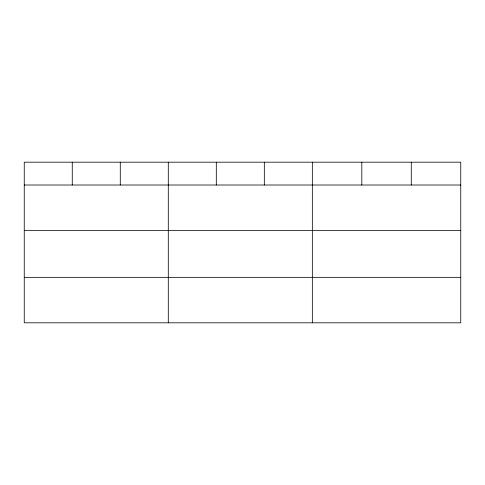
<?xml version="1.0" encoding="UTF-8"?>
<svg xmlns="http://www.w3.org/2000/svg" width="485" height="485" viewBox="0 0 485 485"><rect width="100%" height="100%" fill="white"/><g stroke="black" fill="none" stroke-linecap="round" stroke-linejoin="round"><path stroke-width="0.73" d="M460.75 230.49L460.75 162.184L24.25 162.184L24.25 322.816L460.75 322.816L460.75 230.49L24.25 230.49M24.25 185.015L460.75 185.015M24.25 277.341L460.75 277.341M411.28 162.184L411.28 185.015M361.81 162.184L361.81 185.015M312.34 162.184L312.34 322.816M264.325 162.184L264.325 185.015M216.31 162.184L216.31 185.015M168.295 162.184L168.295 322.816M120.28 162.184L120.28 185.015M72.265 162.184L72.265 185.015"/></g></svg>
